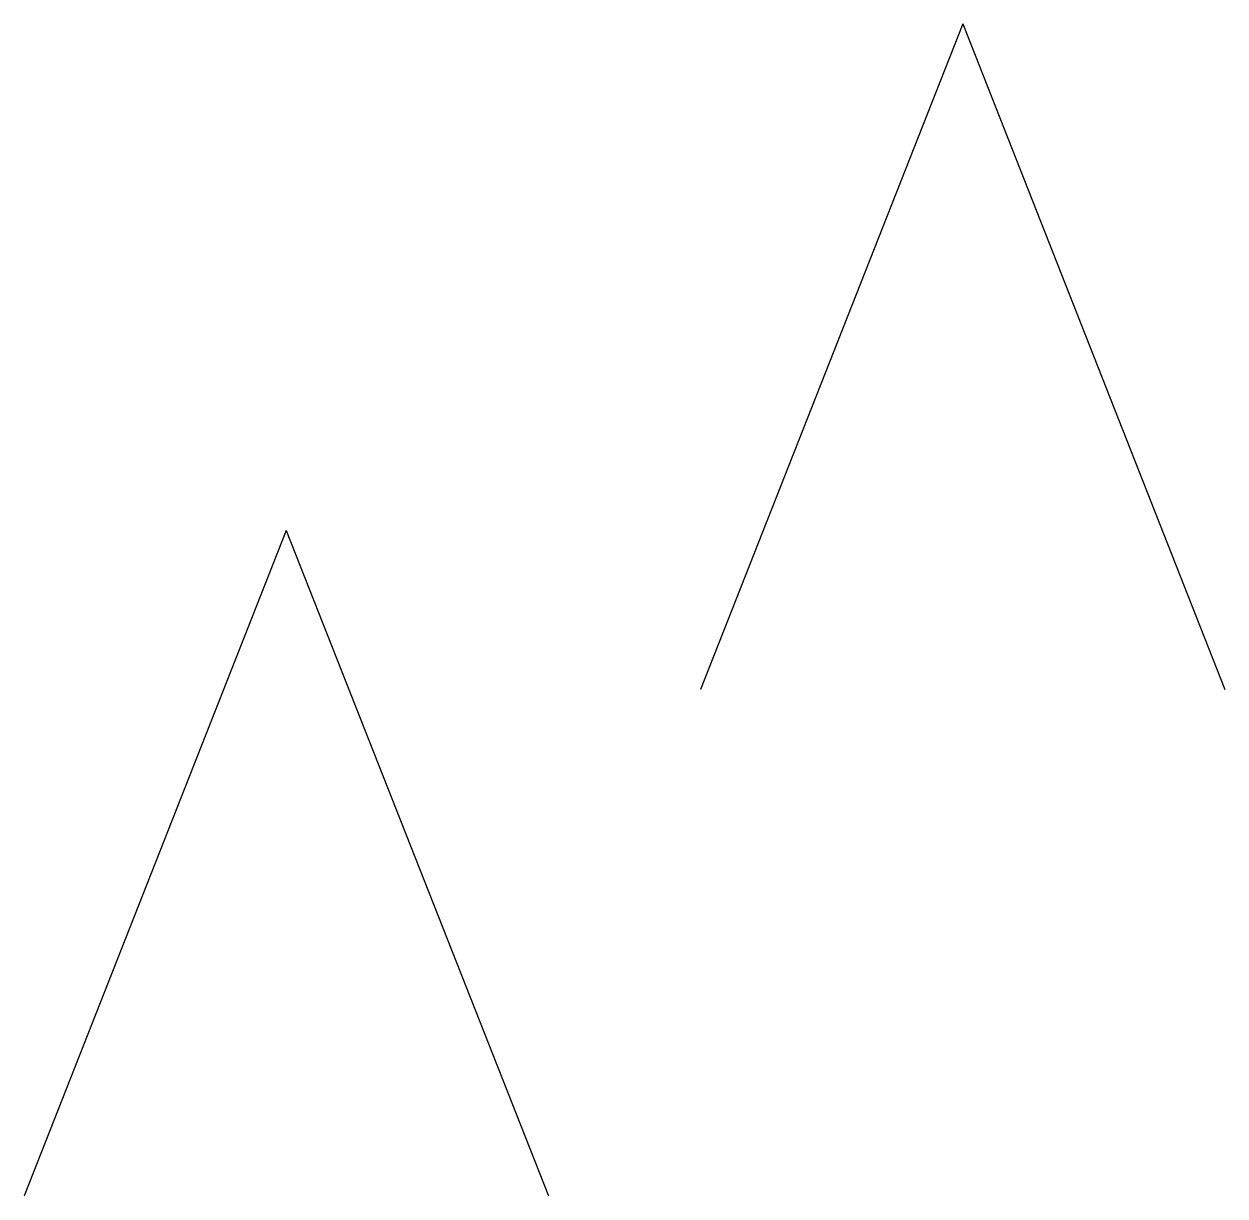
# Model space of a CAD drawing. Extents: x 270 to 589, y 86 to 206.
# Drawn here: x 588.204 to 588.5427, y 205.5558 to 205.8865 of the extents above; entities that cross this region are included whole.
import ezdxf

# ---------------------------------------------------------------- set-up
doc = ezdxf.new("R2010")
doc.units = 0
doc.header["$MEASUREMENT"] = 0
doc.layers.get('0').update_dxf_attribs({"linetype": 'CONTINUOUS'})

msp = doc.modelspace()

# ---------------------------------------------------------------- linework, layer by layer
at = {"color": 7, "linetype": 'CONTINUOUS'}
for p, q in [((588.46876, 205.88653), (588.39479, 205.69877)), ((588.46876, 205.88653), (588.54273, 205.69877)), ((588.27798, 205.74357), (588.20401, 205.55581)), ((588.27798, 205.74357), (588.35194, 205.55581)), ((588.39479, 205.69877), (588.39479, 205.69877)), ((588.54273, 205.69877), (588.54273, 205.69877)), ((588.20401, 205.55581), (588.20401, 205.55581)), ((588.35194, 205.55581), (588.35194, 205.55581))]:
    msp.add_line(p, q, dxfattribs=at)

doc.saveas('drawing.dxf')
